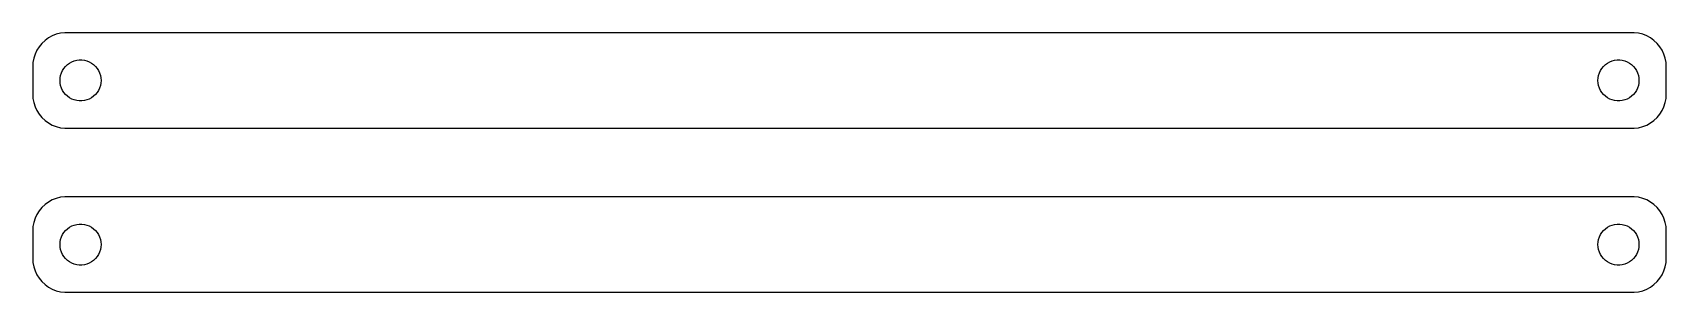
# Model space of a CAD drawing. Header units: metres. Extents: x -120 to 120, y 17 to 55.
import ezdxf

# ---------------------------------------------------------------- set-up
doc = ezdxf.new("R2010")
doc.units = ezdxf.units.M

msp = doc.modelspace()

# ---------------------------------------------------------------- linework, layer by layer
for p, q in [((-114.814, 54.9901), (-115.437, 54.9114)), ((114.814, 54.9901), (-114.814, 54.9901)), ((115.437, 54.9114), (114.814, 54.9901)), ((-118.545, 52.9389), (-118.882, 52.4088)), ((-118.145, 53.4227), (-118.545, 52.9389)), ((-117.687, 53.8526), (-118.145, 53.4227)), ((-117.179, 54.2216), (-117.687, 53.8526)), ((-116.629, 54.5241), (-117.179, 54.2216)), ((-116.045, 54.7553), (-116.629, 54.5241)), ((-115.437, 54.9114), (-116.045, 54.7553)), ((116.045, 54.7553), (115.437, 54.9114)), ((116.629, 54.5241), (116.045, 54.7553)), ((117.179, 54.2216), (116.629, 54.5241)), ((117.687, 53.8526), (117.179, 54.2216)), ((118.145, 53.4227), (117.687, 53.8526)), ((118.545, 52.9389), (118.145, 53.4227)), ((118.882, 52.4088), (118.545, 52.9389)), ((-119.461, 50.6267), (-119.5, 50)), ((-119.343, 51.2434), (-119.461, 50.6267)), ((-119.149, 51.8406), (-119.343, 51.2434)), ((-118.882, 52.4088), (-119.149, 51.8406)), ((-114.687, 50.0536), (-114.412, 50.3115)), ((-114.412, 50.3115), (-114.107, 50.533)), ((-114.107, 50.533), (-113.777, 50.7145)), ((-113.777, 50.7145), (-113.427, 50.8532)), ((-113.427, 50.8532), (-113.062, 50.9469)), ((-113.062, 50.9469), (-112.688, 50.9941)), ((-112.688, 50.9941), (-112.312, 50.9941)), ((-112.312, 50.9941), (-111.938, 50.9469)), ((-111.938, 50.9469), (-111.573, 50.8532)), ((-111.573, 50.8532), (-111.223, 50.7145)), ((-111.223, 50.7145), (-110.893, 50.533)), ((-110.893, 50.533), (-110.588, 50.3115)), ((-110.588, 50.3115), (-110.313, 50.0536)), ((110.313, 50.0536), (110.588, 50.3115)), ((110.588, 50.3115), (110.893, 50.533)), ((110.893, 50.533), (111.223, 50.7145)), ((111.223, 50.7145), (111.573, 50.8532)), ((111.573, 50.8532), (111.938, 50.9469)), ((111.938, 50.9469), (112.312, 50.9941)), ((112.312, 50.9941), (112.688, 50.9941)), ((112.688, 50.9941), (113.062, 50.9469)), ((113.062, 50.9469), (113.427, 50.8532)), ((113.427, 50.8532), (113.777, 50.7145)), ((113.777, 50.7145), (114.107, 50.533)), ((114.107, 50.533), (114.412, 50.3115)), ((114.412, 50.3115), (114.687, 50.0536)), ((119.149, 51.8406), (118.882, 52.4088)), ((119.343, 51.2434), (119.149, 51.8406)), ((119.461, 50.6267), (119.343, 51.2434)), ((119.5, 50), (119.461, 50.6267)), ((-119.5, 50), (-119.5, 46)), ((-115.5, 48), (-115.476, 48.376)), ((-115.476, 47.624), (-115.5, 48)), ((-115.476, 48.376), (-115.406, 48.7461)), ((-115.406, 48.7461), (-115.289, 49.1044)), ((-115.289, 49.1044), (-115.129, 49.4453)), ((-115.129, 49.4453), (-114.927, 49.7634)), ((-114.927, 49.7634), (-114.687, 50.0536)), ((-110.313, 50.0536), (-110.073, 49.7634)), ((-110.073, 49.7634), (-109.871, 49.4453)), ((-109.871, 49.4453), (-109.711, 49.1044)), ((-109.711, 49.1044), (-109.594, 48.7461)), ((-109.594, 48.7461), (-109.524, 48.376)), ((-109.524, 48.376), (-109.5, 48)), ((-109.5, 48), (-109.524, 47.624)), ((109.5, 48), (109.524, 48.376)), ((109.524, 47.624), (109.5, 48)), ((109.524, 48.376), (109.594, 48.7461)), ((109.594, 48.7461), (109.711, 49.1044)), ((109.711, 49.1044), (109.871, 49.4453)), ((109.871, 49.4453), (110.073, 49.7634)), ((110.073, 49.7634), (110.313, 50.0536)), ((114.687, 50.0536), (114.927, 49.7634)), ((114.927, 49.7634), (115.129, 49.4453)), ((115.129, 49.4453), (115.289, 49.1044)), ((115.289, 49.1044), (115.406, 48.7461)), ((115.406, 48.7461), (115.476, 48.376)), ((115.476, 48.376), (115.5, 48)), ((115.5, 48), (115.476, 47.624)), ((119.5, 46), (119.5, 50)), ((-119.5, 46), (-119.461, 45.3733)), ((-115.406, 47.2539), (-115.476, 47.624)), ((-115.289, 46.8956), (-115.406, 47.2539)), ((-115.129, 46.5547), (-115.289, 46.8956)), ((-114.927, 46.2366), (-115.129, 46.5547)), ((-114.687, 45.9464), (-114.927, 46.2366)), ((-114.412, 45.6885), (-114.687, 45.9464)), ((-114.107, 45.467), (-114.412, 45.6885)), ((-113.777, 45.2855), (-114.107, 45.467)), ((-110.893, 45.467), (-111.223, 45.2855)), ((-110.588, 45.6885), (-110.893, 45.467)), ((-110.313, 45.9464), (-110.588, 45.6885)), ((-110.073, 46.2366), (-110.313, 45.9464)), ((-109.871, 46.5547), (-110.073, 46.2366)), ((-109.711, 46.8956), (-109.871, 46.5547)), ((-109.594, 47.2539), (-109.711, 46.8956)), ((-109.524, 47.624), (-109.594, 47.2539)), ((109.594, 47.2539), (109.524, 47.624)), ((109.711, 46.8956), (109.594, 47.2539)), ((109.871, 46.5547), (109.711, 46.8956)), ((110.073, 46.2366), (109.871, 46.5547)), ((110.313, 45.9464), (110.073, 46.2366)), ((110.588, 45.6885), (110.313, 45.9464)), ((110.893, 45.467), (110.588, 45.6885)), ((111.223, 45.2855), (110.893, 45.467)), ((114.107, 45.467), (113.777, 45.2855)), ((114.412, 45.6885), (114.107, 45.467)), ((114.687, 45.9464), (114.412, 45.6885)), ((114.927, 46.2366), (114.687, 45.9464)), ((115.129, 46.5547), (114.927, 46.2366)), ((115.289, 46.8956), (115.129, 46.5547)), ((115.406, 47.2539), (115.289, 46.8956)), ((115.476, 47.624), (115.406, 47.2539)), ((119.461, 45.3733), (119.5, 46)), ((-119.461, 45.3733), (-119.343, 44.7566)), ((-119.343, 44.7566), (-119.149, 44.1594)), ((-119.149, 44.1594), (-118.882, 43.5912)), ((-118.882, 43.5912), (-118.545, 43.0611)), ((-118.545, 43.0611), (-118.145, 42.5773)), ((-113.427, 45.1468), (-113.777, 45.2855)), ((-113.062, 45.0531), (-113.427, 45.1468)), ((-112.688, 45.0059), (-113.062, 45.0531)), ((-112.312, 45.0059), (-112.688, 45.0059)), ((-111.938, 45.0531), (-112.312, 45.0059)), ((-111.573, 45.1468), (-111.938, 45.0531)), ((-111.223, 45.2855), (-111.573, 45.1468)), ((111.573, 45.1468), (111.223, 45.2855)), ((111.938, 45.0531), (111.573, 45.1468)), ((112.312, 45.0059), (111.938, 45.0531)), ((112.688, 45.0059), (112.312, 45.0059)), ((113.062, 45.0531), (112.688, 45.0059)), ((113.427, 45.1468), (113.062, 45.0531)), ((113.777, 45.2855), (113.427, 45.1468)), ((118.145, 42.5773), (118.545, 43.0611)), ((118.545, 43.0611), (118.882, 43.5912)), ((118.882, 43.5912), (119.149, 44.1594)), ((119.149, 44.1594), (119.343, 44.7566)), ((119.343, 44.7566), (119.461, 45.3733)), ((-118.145, 42.5773), (-117.687, 42.1474)), ((-117.687, 42.1474), (-117.179, 41.7784)), ((-117.179, 41.7784), (-116.629, 41.4759)), ((-116.629, 41.4759), (-116.045, 41.2447)), ((-116.045, 41.2447), (-115.437, 41.0886)), ((-115.437, 41.0886), (-114.814, 41.0099)), ((-114.814, 41.0099), (114.814, 41.0099)), ((114.814, 41.0099), (115.437, 41.0886)), ((115.437, 41.0886), (116.045, 41.2447)), ((116.045, 41.2447), (116.629, 41.4759)), ((116.629, 41.4759), (117.179, 41.7784)), ((117.179, 41.7784), (117.687, 42.1474)), ((117.687, 42.1474), (118.145, 42.5773)), ((-118.545, 28.9389), (-118.882, 28.4088)), ((-118.145, 29.4227), (-118.545, 28.9389)), ((-117.687, 29.8526), (-118.145, 29.4227)), ((-117.179, 30.2216), (-117.687, 29.8526)), ((-116.629, 30.5241), (-117.179, 30.2216)), ((-116.045, 30.7553), (-116.629, 30.5241)), ((-115.437, 30.9114), (-116.045, 30.7553)), ((-114.814, 30.9901), (-115.437, 30.9114)), ((114.814, 30.9901), (-114.814, 30.9901)), ((115.437, 30.9114), (114.814, 30.9901)), ((116.045, 30.7553), (115.437, 30.9114)), ((116.629, 30.5241), (116.045, 30.7553)), ((117.179, 30.2216), (116.629, 30.5241)), ((117.687, 29.8526), (117.179, 30.2216)), ((118.145, 29.4227), (117.687, 29.8526)), ((118.545, 28.9389), (118.145, 29.4227)), ((118.882, 28.4088), (118.545, 28.9389)), ((-119.461, 26.6267), (-119.5, 26)), ((-119.343, 27.2434), (-119.461, 26.6267)), ((-119.149, 27.8406), (-119.343, 27.2434)), ((-118.882, 28.4088), (-119.149, 27.8406)), ((-114.687, 26.0536), (-114.412, 26.3115)), ((-114.412, 26.3115), (-114.107, 26.533)), ((-114.107, 26.533), (-113.777, 26.7145)), ((-113.777, 26.7145), (-113.427, 26.8532)), ((-113.427, 26.8532), (-113.062, 26.9469)), ((-113.062, 26.9469), (-112.688, 26.9941)), ((-112.688, 26.9941), (-112.312, 26.9941)), ((-112.312, 26.9941), (-111.938, 26.9469)), ((-111.938, 26.9469), (-111.573, 26.8532)), ((-111.573, 26.8532), (-111.223, 26.7145)), ((-111.223, 26.7145), (-110.893, 26.533)), ((-110.893, 26.533), (-110.588, 26.3115)), ((-110.588, 26.3115), (-110.313, 26.0536)), ((110.313, 26.0536), (110.588, 26.3115)), ((110.588, 26.3115), (110.893, 26.533)), ((110.893, 26.533), (111.223, 26.7145)), ((111.223, 26.7145), (111.573, 26.8532)), ((111.573, 26.8532), (111.938, 26.9469)), ((111.938, 26.9469), (112.312, 26.9941)), ((112.312, 26.9941), (112.688, 26.9941)), ((112.688, 26.9941), (113.062, 26.9469)), ((113.062, 26.9469), (113.427, 26.8532)), ((113.427, 26.8532), (113.777, 26.7145)), ((113.777, 26.7145), (114.107, 26.533)), ((114.107, 26.533), (114.412, 26.3115)), ((114.412, 26.3115), (114.687, 26.0536)), ((119.149, 27.8406), (118.882, 28.4088)), ((119.343, 27.2434), (119.149, 27.8406)), ((119.461, 26.6267), (119.343, 27.2434)), ((119.5, 26), (119.461, 26.6267)), ((-119.5, 26), (-119.5, 22)), ((-115.5, 24), (-115.476, 24.376)), ((-115.476, 23.624), (-115.5, 24)), ((-115.476, 24.376), (-115.406, 24.7461)), ((-115.406, 24.7461), (-115.289, 25.1044)), ((-115.289, 25.1044), (-115.129, 25.4453)), ((-115.129, 25.4453), (-114.927, 25.7634)), ((-114.927, 25.7634), (-114.687, 26.0536)), ((-110.313, 26.0536), (-110.073, 25.7634)), ((-110.073, 25.7634), (-109.871, 25.4453)), ((-109.871, 25.4453), (-109.711, 25.1044)), ((-109.711, 25.1044), (-109.594, 24.7461)), ((-109.594, 24.7461), (-109.524, 24.376)), ((-109.524, 24.376), (-109.5, 24)), ((-109.5, 24), (-109.524, 23.624)), ((109.5, 24), (109.524, 24.376)), ((109.524, 23.624), (109.5, 24)), ((109.524, 24.376), (109.594, 24.7461)), ((109.594, 24.7461), (109.711, 25.1044)), ((109.711, 25.1044), (109.871, 25.4453)), ((109.871, 25.4453), (110.073, 25.7634)), ((110.073, 25.7634), (110.313, 26.0536)), ((114.687, 26.0536), (114.927, 25.7634)), ((114.927, 25.7634), (115.129, 25.4453)), ((115.129, 25.4453), (115.289, 25.1044)), ((115.289, 25.1044), (115.406, 24.7461)), ((115.406, 24.7461), (115.476, 24.376)), ((115.476, 24.376), (115.5, 24)), ((115.5, 24), (115.476, 23.624)), ((119.5, 22), (119.5, 26)), ((-119.5, 22), (-119.461, 21.3733)), ((-115.406, 23.2539), (-115.476, 23.624)), ((-115.289, 22.8956), (-115.406, 23.2539)), ((-115.129, 22.5547), (-115.289, 22.8956)), ((-114.927, 22.2366), (-115.129, 22.5547)), ((-114.687, 21.9464), (-114.927, 22.2366)), ((-114.412, 21.6885), (-114.687, 21.9464)), ((-114.107, 21.467), (-114.412, 21.6885)), ((-110.588, 21.6885), (-110.893, 21.467)), ((-110.313, 21.9464), (-110.588, 21.6885)), ((-110.073, 22.2366), (-110.313, 21.9464)), ((-109.871, 22.5547), (-110.073, 22.2366)), ((-109.711, 22.8956), (-109.871, 22.5547)), ((-109.594, 23.2539), (-109.711, 22.8956)), ((-109.524, 23.624), (-109.594, 23.2539)), ((109.594, 23.2539), (109.524, 23.624)), ((109.711, 22.8956), (109.594, 23.2539)), ((109.871, 22.5547), (109.711, 22.8956)), ((110.073, 22.2366), (109.871, 22.5547)), ((110.313, 21.9464), (110.073, 22.2366)), ((110.588, 21.6885), (110.313, 21.9464)), ((110.893, 21.467), (110.588, 21.6885)), ((114.412, 21.6885), (114.107, 21.467)), ((114.687, 21.9464), (114.412, 21.6885)), ((114.927, 22.2366), (114.687, 21.9464)), ((115.129, 22.5547), (114.927, 22.2366)), ((115.289, 22.8956), (115.129, 22.5547)), ((115.406, 23.2539), (115.289, 22.8956)), ((115.476, 23.624), (115.406, 23.2539)), ((119.461, 21.3733), (119.5, 22)), ((-119.461, 21.3733), (-119.343, 20.7566)), ((-119.343, 20.7566), (-119.149, 20.1594)), ((-119.149, 20.1594), (-118.882, 19.5912)), ((-118.882, 19.5912), (-118.545, 19.0611)), ((-113.777, 21.2855), (-114.107, 21.467)), ((-113.427, 21.1468), (-113.777, 21.2855)), ((-113.062, 21.0531), (-113.427, 21.1468)), ((-112.688, 21.0059), (-113.062, 21.0531)), ((-112.312, 21.0059), (-112.688, 21.0059)), ((-111.938, 21.0531), (-112.312, 21.0059)), ((-111.573, 21.1468), (-111.938, 21.0531)), ((-111.223, 21.2855), (-111.573, 21.1468)), ((-110.893, 21.467), (-111.223, 21.2855)), ((111.223, 21.2855), (110.893, 21.467)), ((111.573, 21.1468), (111.223, 21.2855)), ((111.938, 21.0531), (111.573, 21.1468)), ((112.312, 21.0059), (111.938, 21.0531)), ((112.688, 21.0059), (112.312, 21.0059)), ((113.062, 21.0531), (112.688, 21.0059)), ((113.427, 21.1468), (113.062, 21.0531)), ((113.777, 21.2855), (113.427, 21.1468)), ((114.107, 21.467), (113.777, 21.2855)), ((118.545, 19.0611), (118.882, 19.5912)), ((118.882, 19.5912), (119.149, 20.1594)), ((119.149, 20.1594), (119.343, 20.7566)), ((119.343, 20.7566), (119.461, 21.3733)), ((-118.545, 19.0611), (-118.145, 18.5773)), ((-118.145, 18.5773), (-117.687, 18.1474)), ((-117.687, 18.1474), (-117.179, 17.7784)), ((-117.179, 17.7784), (-116.629, 17.4759)), ((-116.629, 17.4759), (-116.045, 17.2447)), ((-116.045, 17.2447), (-115.437, 17.0886)), ((-115.437, 17.0886), (-114.814, 17.0099)), ((-114.814, 17.0099), (114.814, 17.0099)), ((114.814, 17.0099), (115.437, 17.0886)), ((115.437, 17.0886), (116.045, 17.2447)), ((116.045, 17.2447), (116.629, 17.4759)), ((116.629, 17.4759), (117.179, 17.7784)), ((117.179, 17.7784), (117.687, 18.1474)), ((117.687, 18.1474), (118.145, 18.5773)), ((118.145, 18.5773), (118.545, 19.0611))]:
    msp.add_line(p, q)

doc.saveas('drawing.dxf')
